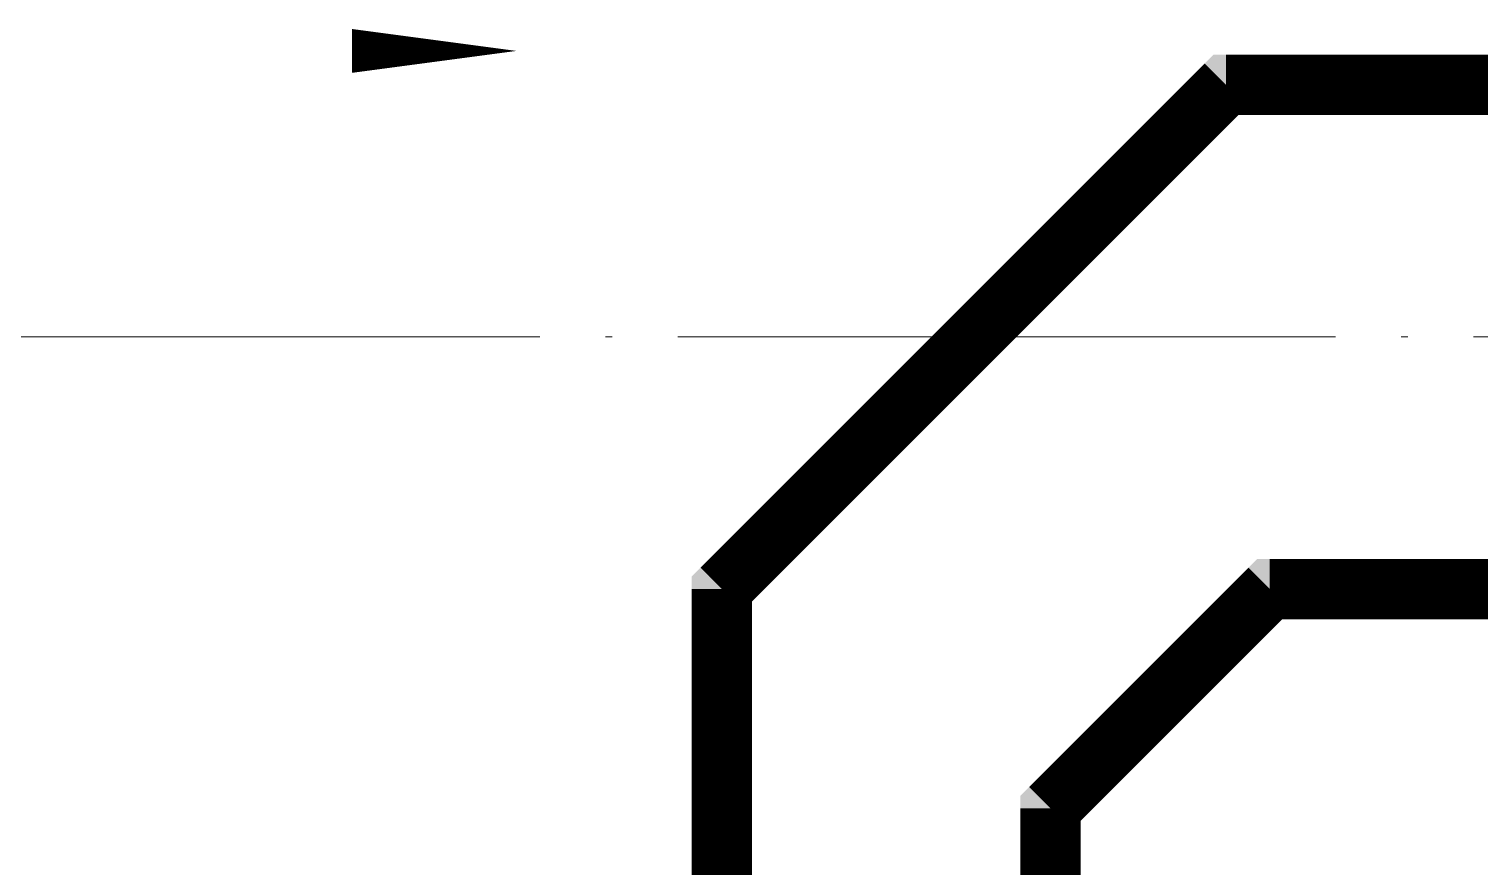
# Model space of a CAD drawing. Extents: x 27938 to 650306, y -92720 to 1524912.
# Drawn here: x 280414 to 281738, y 673274 to 674038 of the extents above; entities that cross this region are included whole.
import ezdxf

# ---------------------------------------------------------------- set-up
doc = ezdxf.new("R2010")
doc.units = 0
doc.header["$LTSCALE"] = 1000
doc.header["$MEASUREMENT"] = 0
doc.linetypes.add('DOTE', pattern=[2.42, 2, -0.2, 0.02, -0.2])
doc.layers.add('DOTE', color=19, linetype='DOTE', lineweight=9)
doc.layers.add('平面-排水沟', color=86, linetype='Continuous', lineweight=15)
doc.layers.add('PIPE-污水', color=2, linetype='W')
doc.styles.get("Standard").update_dxf_attribs({"font": 'gbenor.shx', "bigfont": 'gbcbig.shx'})
doc.linetypes.add('W', pattern='A,3,-0.2,["W",Standard,S=0.25,R=0,X=-0.1,Y=-0.115],-0.2', length=3.4)

# ---------------------------------------------------------------- blocks, each defined once
blk = doc.blocks.new('GDRDADWDAD')
at = {"layer": 'DOTE', "linetype": 'DOTE', "ltscale": 0.3}
blk.add_line((270116.6, 673757.2), (328916.6, 673757.2), dxfattribs=at)

msp = doc.modelspace()

# ---------------------------------------------------------------- hatches: boundary and pattern name
at = {"layer": 'PIPE-污水'}
for points in [[(281506.6, 673987.2), (281487.1, 674006.6), (281495.2, 674014.7)], [(281506.6, 673987.2), (281506.6, 674014.7), (281495.2, 674014.7)], [(281546.6, 673527.2), (281527.1, 673546.6), (281535.2, 673554.7)], [(281546.6, 673527.2), (281546.6, 673554.7), (281535.2, 673554.7)], [(281046.6, 673527.2), (281027.1, 673546.6), (281019.1, 673538.6)], [(281046.6, 673527.2), (281019.1, 673527.2), (281019.1, 673538.6)], [(281346.6, 673327.2), (281327.1, 673346.6), (281319.1, 673338.6)], [(281346.6, 673327.2), (281319.1, 673327.2), (281319.1, 673338.6)]]:
    msp.add_hatch(color=256, dxfattribs=at).paths.add_polyline_path(points)

# ---------------------------------------------------------------- linework, layer by layer
at = {"layer": 'PIPE-污水', "const_width": 55}
for points in [[(281046.6, 673527.2), (281506.6, 673987.2)], [(282316.1, 673987.2), (281506.6, 673987.2)], [(281046.6, 673527.2), (281046.6, 673069.1)], [(281346.6, 673327.2), (281546.6, 673527.2)], [(282091.6, 673527.2), (281546.6, 673527.2)], [(281346.6, 673327.2), (281346.6, 672438.8)]]:
    msp.add_lwpolyline(points, dxfattribs=at)
at = {"layer": '平面-排水沟', "color": 8}
msp.add_lwpolyline([(280437.8, 674018.1, 0, 0, 0), (280859.2, 674018.1, 0, 40, 0), (280709.2, 674018.1, 0, 0, 0)], format="xyseb", dxfattribs=at)

# ---------------------------------------------------------------- block references
msp.add_blockref('GDRDADWDAD', (0, 0))

doc.saveas('drawing.dxf')
